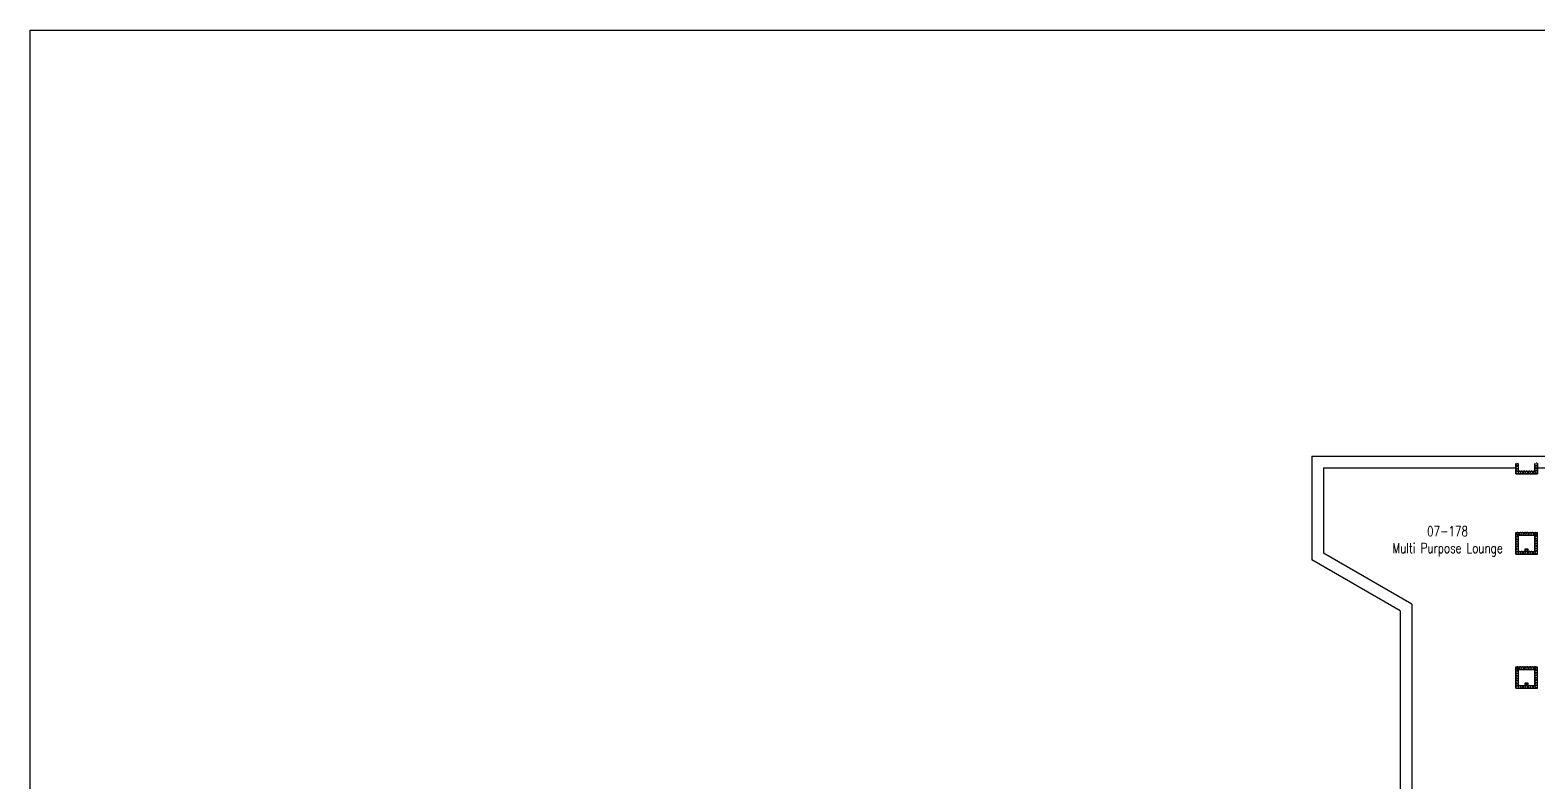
# Model space of a CAD drawing. Extents: x 11182 to 734459, y -1391328 to 152085.
# Drawn here: x 62862 to 119016, y -551142 to -523132 of the extents above; entities that cross this region are included whole.
import ezdxf
from ezdxf.enums import TextEntityAlignment as Align

# ---------------------------------------------------------------- set-up
doc = ezdxf.new("R2010")
doc.units = 0
doc.header["$LTSCALE"] = 500
doc.header["$MEASUREMENT"] = 0
doc.layers.add('0_Defpoints', color=106, linetype='CONTINUOUS', plot=False)
for name, color, linetype in [('0_room_data', 7, 'CONTINUOUS'), ('1_Wall_Exist', 251, 'CONTINUOUS'), ('3_Text', 7, 'CONTINUOUS')]:
    doc.layers.add(name, color=color, linetype=linetype)
doc.styles.add('1_200', font='simplex.shx', dxfattribs={"width": 0.75, "height": 460})

# ---------------------------------------------------------------- blocks, each defined once
blk = doc.blocks.new('room_data')
at = {"layer": '3_Text', "style": '1_200', "width": 0.75}
for tag, p in [('ROOMNUM', (0, 0)), ('ROOMUSE', (0, -575))]:
    blk.add_attdef(tag, text='', height=345, dxfattribs=at).set_placement(p, align=Align.MIDDLE_CENTER)

msp = doc.modelspace()

# ---------------------------------------------------------------- linework, layer by layer
at = {"layer": '0_Defpoints'}
for points in [[(174624, -523132), (174624, -736982), (62862, -736982), (62862, -523132)], [(62862, -523132), (174624, -523132)]]:
    msp.add_lwpolyline(points, dxfattribs=at)
at = {"layer": '1_Wall_Exist'}
for p, q in [((110600, -539007), (110600, -542869)), ((110600, -539007), (128216, -539007)), ((111033, -539441), (118196, -539441)), ((111033, -539441), (111033, -542619)), ((118198, -539660), (118198, -539276)), ((118222, -539273), (118245, -539282)), ((118222, -539300), (118245, -539291)), ((118222, -539457), (118245, -539466)), ((118222, -539489), (118245, -539480)), ((118274, -539362), (118252, -539371)), ((118274, -539395), (118252, -539386)), ((118274, -539551), (118252, -539560)), ((118274, -539583), (118252, -539574)), ((118296, -539584), (118287, -539606)), ((118298, -539560), (118298, -539276)), ((118298, -539560), (118898, -539560)), ((118358, -539636), (118368, -539614)), ((118388, -539636), (118378, -539614)), ((118450, -539584), (118459, -539607)), ((118478, -539584), (118469, -539606)), ((118540, -539636), (118549, -539614)), ((118567, -539636), (118558, -539614)), ((118629, -539584), (118638, -539607)), ((118662, -539584), (118653, -539606)), ((118724, -539636), (118734, -539614)), ((118757, -539636), (118747, -539614)), ((118819, -539584), (118828, -539607)), ((118850, -539584), (118841, -539606)), ((118898, -539560), (118898, -539276)), ((118913, -539636), (118922, -539614)), ((118926, -539435), (118948, -539445)), ((118926, -539468), (118948, -539458)), ((118926, -539623), (118948, -539633)), ((118978, -539340), (118955, -539349)), ((118978, -539529), (118955, -539539)), ((118978, -539373), (118956, -539364)), ((118978, -539561), (118956, -539552)), ((118993, -539441), (127783, -539441)), ((118998, -539660), (118998, -539289)), ((118999, -539277), (118999, -539659)), ((118198, -539660), (118998, -539660)), ((118222, -539645), (118245, -539654)), ((118198, -541855), (118998, -541855)), ((118198, -542655), (118198, -541855)), ((118296, -541877), (118305, -541899)), ((118329, -541877), (118320, -541899)), ((118482, -541877), (118492, -541899)), ((118511, -541877), (118502, -541899)), ((118662, -541877), (118671, -541899)), ((118695, -541877), (118686, -541899)), ((118851, -541877), (118861, -541899)), ((118883, -541877), (118874, -541899)), ((118998, -542655), (118998, -541855)), ((118222, -542086), (118245, -542095)), ((118222, -542115), (118245, -542106)), ((118222, -542268), (118245, -542277)), ((118222, -542295), (118245, -542286)), ((118223, -541928), (118245, -541919)), ((118234, -541929), (118225, -541906)), ((118274, -541991), (118252, -542000)), ((118274, -542024), (118252, -542015)), ((118274, -542177), (118252, -542187)), ((118274, -542206), (118252, -542197)), ((118274, -542357), (118252, -542366)), ((118274, -542390), (118252, -542381)), ((118298, -541955), (118898, -541955)), ((118298, -542555), (118298, -541955)), ((118391, -541929), (118400, -541907)), ((118420, -541929), (118411, -541906)), ((118573, -541929), (118582, -541906)), ((118600, -541929), (118591, -541906)), ((118757, -541929), (118767, -541907)), ((118789, -541929), (118780, -541906)), ((118898, -542555), (118898, -541955)), ((118926, -541907), (118948, -541898)), ((118926, -542064), (118948, -542074)), ((118926, -542094), (118948, -542084)), ((118926, -542246), (118948, -542255)), ((118926, -542273), (118948, -542264)), ((118926, -542431), (118948, -542440)), ((118945, -541929), (118954, -541907)), ((118978, -541969), (118955, -541978)), ((118978, -542002), (118955, -541993)), ((118978, -542156), (118955, -542165)), ((118978, -542184), (118955, -542175)), ((118978, -542335), (118955, -542345)), ((118978, -542369), (118956, -542359)), ((113890, -544769), (110600, -542869)), ((114323, -544519), (111033, -542619)), ((118198, -542655), (118998, -542655)), ((118222, -542452), (118245, -542462)), ((118222, -542484), (118245, -542475)), ((118222, -542640), (118245, -542649)), ((118274, -542546), (118252, -542556)), ((118274, -542578), (118252, -542569)), ((118296, -542579), (118287, -542602)), ((118298, -542555), (118548, -542555)), ((118358, -542631), (118368, -542609)), ((118388, -542631), (118378, -542609)), ((118450, -542579), (118459, -542602)), ((118478, -542579), (118469, -542602)), ((118540, -542631), (118549, -542609)), ((118547, -542456), (118647, -542456)), ((118547, -542556), (118547, -542456)), ((118567, -542631), (118558, -542609)), ((118629, -542579), (118638, -542602)), ((118647, -542456), (118647, -542556)), ((118647, -542555), (118898, -542555)), ((118662, -542579), (118653, -542602)), ((118724, -542631), (118734, -542609)), ((118757, -542631), (118747, -542609)), ((118819, -542579), (118828, -542602)), ((118850, -542579), (118841, -542602)), ((118913, -542631), (118922, -542609)), ((118926, -542463), (118948, -542453)), ((118926, -542619), (118948, -542628)), ((118978, -542525), (118955, -542534)), ((118978, -542557), (118956, -542547)), ((114323, -544519), (114323, -552108)), ((113890, -544769), (113890, -552384)), ((118198, -546855), (118998, -546855)), ((118198, -547655), (118198, -546855)), ((118223, -546928), (118245, -546919)), ((118234, -546929), (118225, -546906)), ((118296, -546877), (118305, -546899)), ((118329, -546877), (118320, -546899)), ((118391, -546929), (118400, -546906)), ((118420, -546929), (118411, -546906)), ((118482, -546877), (118492, -546899)), ((118511, -546877), (118501, -546899)), ((118573, -546929), (118582, -546906)), ((118600, -546929), (118591, -546906)), ((118662, -546877), (118671, -546899)), ((118695, -546877), (118686, -546899)), ((118757, -546929), (118766, -546906)), ((118789, -546929), (118780, -546906)), ((118851, -546877), (118861, -546899)), ((118883, -546877), (118874, -546899)), ((118926, -546907), (118948, -546898)), ((118945, -546929), (118954, -546907)), ((118998, -547655), (118998, -546855)), ((118222, -547086), (118244, -547095)), ((118222, -547115), (118245, -547106)), ((118222, -547268), (118245, -547277)), ((118222, -547295), (118245, -547286)), ((118222, -547452), (118245, -547462)), ((118222, -547484), (118245, -547475)), ((118274, -546991), (118252, -547000)), ((118274, -547024), (118252, -547015)), ((118274, -547177), (118252, -547187)), ((118274, -547206), (118252, -547196)), ((118274, -547357), (118252, -547366)), ((118274, -547390), (118252, -547381)), ((118298, -546955), (118898, -546955)), ((118298, -547555), (118298, -546955)), ((118547, -547456), (118647, -547456)), ((118547, -547556), (118547, -547456)), ((118647, -547456), (118647, -547556)), ((118898, -547555), (118898, -546955)), ((118926, -547064), (118948, -547074)), ((118926, -547094), (118948, -547084)), ((118926, -547246), (118948, -547255)), ((118926, -547273), (118948, -547264)), ((118926, -547430), (118948, -547440)), ((118926, -547463), (118948, -547453)), ((118978, -546969), (118955, -546978)), ((118978, -547002), (118955, -546993)), ((118978, -547156), (118955, -547165)), ((118978, -547184), (118955, -547175)), ((118978, -547335), (118955, -547345)), ((118978, -547369), (118955, -547359)), ((118198, -547655), (118998, -547655)), ((118222, -547640), (118245, -547649)), ((118274, -547546), (118252, -547556)), ((118274, -547578), (118252, -547569)), ((118296, -547579), (118287, -547602)), ((118298, -547555), (118547, -547555)), ((118358, -547631), (118367, -547609)), ((118387, -547631), (118378, -547609)), ((118450, -547579), (118459, -547602)), ((118478, -547579), (118469, -547602)), ((118540, -547631), (118549, -547609)), ((118567, -547631), (118558, -547609)), ((118629, -547579), (118638, -547602)), ((118647, -547555), (118898, -547555)), ((118662, -547579), (118653, -547602)), ((118724, -547631), (118734, -547609)), ((118757, -547631), (118747, -547609)), ((118819, -547579), (118828, -547602)), ((118850, -547579), (118841, -547602)), ((118913, -547631), (118922, -547609)), ((118926, -547619), (118948, -547628)), ((118978, -547525), (118955, -547534)), ((118978, -547557), (118956, -547547))]:
    msp.add_line(p, q, dxfattribs=at)
for centre in [(118597, -542511), (118597, -547511)]:
    msp.add_circle(centre, 34.3, dxfattribs=at)
for centre, radius, start, end in [((118237, -539421), 38.6, 67.2888, 247.7009), ((118237, -539335), 38.6, 112.5741, 292.3801), ((118237, -539525), 38.5, 112.2991, 292.5741), ((118237, -539609), 38.5, 67.2313, 247.7572), ((118259, -539326), 38.6, 292.7112, 112.3801), ((118259, -539431), 38.6, 247.4259, 67.4828), ((118259, -539516), 38.6, 292.7112, 112.5172), ((118260, -539619), 38.5, 247.2313, 67.7572), ((118323, -539621), 38.5, 157.2313, 337.7572), ((118332, -539599), 38.6, 337.4259, 157.4828), ((118414, -539599), 38.5, 22.2991, 202.5741), ((118423, -539621), 38.5, 202.4368, 22.3801), ((118504, -539621), 38.6, 157.4828, 337.5632), ((118514, -539599), 38.6, 337.7572, 157.4828), ((118594, -539599), 38.6, 22.7112, 202.3801), ((118603, -539621), 38.6, 202.5741, 22.4368), ((118689, -539621), 38.6, 157.2888, 337.7009), ((118698, -539599), 38.6, 337.4828, 157.2888), ((118783, -539599), 38.6, 22.7112, 202.3801), ((118792, -539621), 38.5, 202.4368, 22.4368), ((118877, -539621), 38.6, 157.4259, 337.6199), ((118886, -539599), 38.5, 337.2313, 157.7572), ((118941, -539314), 38.6, 112.5741, 292.4368), ((118941, -539400), 38.5, 67.2313, 247.7572), ((118941, -539503), 38.5, 112.4368, 292.5741), ((118941, -539588), 38.6, 67.4259, 247.6199), ((118963, -539305), 38.6, 292.7112, 112.3801), ((118963, -539409), 38.6, 247.4259, 67.4828), ((118963, -539494), 38.6, 292.7112, 112.5741), ((118963, -539597), 38.6, 247.2888, 67.7009), ((118260, -541892), 38.6, 22.7112, 202.3801), ((118365, -541892), 38.6, 337.2888, 157.6199), ((118447, -541892), 38.5, 22.2991, 202.5741), ((118546, -541892), 38.6, 337.7572, 157.4828), ((118626, -541892), 38.6, 22.5741, 202.5741), ((118731, -541892), 38.6, 337.2888, 157.4259), ((118816, -541892), 38.6, 22.7112, 202.3801), ((118919, -541892), 38.5, 337.2313, 157.7009), ((118237, -542050), 38.6, 67.2888, 247.7009), ((118237, -542151), 38.6, 112.2428, 292.5741), ((118237, -542417), 38.6, 67.2888, 247.7009), ((118237, -541964), 38.5, 112.4368, 292.5741), ((118237, -542232), 38.6, 67.6199, 247.5632), ((118237, -542331), 38.6, 112.5741, 292.3801), ((118269, -541914), 38.6, 202.5741, 22.3801), ((118259, -541955), 38.6, 292.5741, 112.3801), ((118259, -542060), 38.6, 247.4259, 67.4828), ((118259, -542142), 38.5, 292.4368, 112.5741), ((118259, -542241), 38.6, 247.6199, 67.4828), ((118259, -542321), 38.6, 292.7112, 112.3801), ((118259, -542426), 38.6, 247.4259, 67.4828), ((118355, -541914), 38.6, 157.2888, 337.7009), ((118456, -541914), 38.5, 202.4368, 22.3801), ((118537, -541914), 38.6, 157.4828, 337.5632), ((118636, -541914), 38.6, 202.5741, 22.3801), ((118722, -541914), 38.6, 157.2888, 337.7009), ((118825, -541914), 38.6, 202.5741, 22.2428), ((118910, -541914), 38.5, 157.2313, 337.7572), ((118941, -541943), 38.5, 112.4368, 292.5741), ((118941, -542029), 38.5, 67.2313, 247.7572), ((118941, -542129), 38.6, 112.3801, 292.4368), ((118941, -542210), 38.6, 67.6199, 247.5632), ((118941, -542309), 38.6, 112.5741, 292.4368), ((118941, -542395), 38.5, 67.2313, 247.7572), ((118963, -541934), 38.5, 292.4368, 112.5172), ((118963, -542038), 38.6, 247.2888, 67.5632), ((118963, -542120), 38.5, 292.4368, 112.5741), ((118963, -542220), 38.6, 247.6199, 67.4828), ((118963, -542300), 38.6, 292.7112, 112.3801), ((118963, -542404), 38.6, 247.4259, 67.4828), ((118963, -542489), 38.6, 292.7112, 112.5741), ((118237, -542520), 38.5, 112.2991, 292.5741), ((118237, -542605), 38.5, 67.2313, 247.7572), ((118259, -542511), 38.6, 292.7112, 112.5172), ((118260, -542614), 38.5, 247.2313, 67.7572), ((118323, -542617), 38.5, 157.2313, 337.7572), ((118332, -542594), 38.6, 337.4259, 157.4828), ((118414, -542594), 38.5, 22.2991, 202.5741), ((118423, -542616), 38.5, 202.4368, 22.3801), ((118504, -542616), 38.6, 157.4828, 337.5632), ((118514, -542594), 38.6, 337.7572, 157.4828), ((118594, -542594), 38.6, 22.7112, 202.3801), ((118603, -542616), 38.6, 202.5741, 22.4368), ((118689, -542617), 38.6, 157.2888, 337.7009), ((118698, -542594), 38.6, 337.4828, 157.2888), ((118783, -542594), 38.6, 22.7112, 202.3801), ((118792, -542616), 38.5, 202.4368, 22.4368), ((118877, -542616), 38.6, 157.4259, 337.6199), ((118886, -542594), 38.5, 337.2313, 157.7572), ((118941, -542498), 38.5, 112.4368, 292.5741), ((118941, -542583), 38.6, 67.4259, 247.6199), ((118963, -542592), 38.6, 247.2888, 67.7009), ((118237, -546964), 38.6, 112.5741, 292.4368), ((118260, -546892), 38.6, 22.5741, 202.5741), ((118269, -546914), 38.5, 202.4368, 22.4368), ((118259, -546955), 38.6, 292.5741, 112.5741), ((118355, -546914), 38.5, 157.2313, 337.7572), ((118365, -546892), 38.6, 337.2888, 157.5632), ((118447, -546892), 38.5, 22.4368, 202.5741), ((118456, -546914), 38.6, 202.5172, 22.3801), ((118537, -546914), 38.6, 157.6199, 337.5632), ((118546, -546892), 38.7, 337.8133, 157.2888), ((118626, -546892), 38.6, 22.5741, 202.3801), ((118636, -546914), 38.5, 202.4368, 22.4368), ((118722, -546914), 38.5, 157.2313, 337.7572), ((118731, -546892), 38.6, 337.2888, 157.5632), ((118816, -546892), 38.6, 22.7112, 202.5741), ((118825, -546914), 38.5, 202.4368, 22.5741), ((118910, -546914), 38.6, 157.4259, 337.6199), ((118919, -546892), 38.6, 337.2888, 157.7009), ((118941, -546943), 38.6, 112.5741, 292.3801), ((118963, -546933), 38.6, 292.5741, 112.5741), ((118237, -547050), 38.5, 67.2313, 247.7572), ((118237, -547417), 38.5, 67.2313, 247.7572), ((118237, -547151), 38.6, 112.5741, 292.2428), ((118237, -547232), 38.6, 67.6199, 247.4259), ((118237, -547331), 38.5, 112.4368, 292.4368), ((118237, -547520), 38.5, 112.4368, 292.5741), ((118259, -547060), 38.6, 247.2888, 67.4259), ((118259, -547142), 38.5, 292.2991, 112.5741), ((118259, -547241), 38.7, 247.8133, 67.2888), ((118259, -547321), 38.6, 292.5741, 112.3801), ((118259, -547426), 38.6, 247.4259, 67.4828), ((118259, -547511), 38.6, 292.5741, 112.5741), ((118941, -547029), 38.6, 67.2888, 247.7009), ((118941, -547129), 38.5, 112.4368, 292.3801), ((118941, -547210), 38.6, 67.6199, 247.4259), ((118941, -547309), 38.5, 112.4368, 292.4368), ((118941, -547395), 38.5, 67.2313, 247.7009), ((118941, -547498), 38.6, 112.5741, 292.3801), ((118963, -547038), 38.6, 247.2888, 67.4259), ((118963, -547120), 38.5, 292.2991, 112.5741), ((118963, -547220), 38.7, 247.8133, 67.2888), ((118963, -547300), 38.6, 292.5741, 112.4368), ((118963, -547404), 38.6, 247.2888, 67.5632), ((118963, -547489), 38.6, 292.5741, 112.5172), ((118237, -547605), 38.6, 67.4259, 247.4828), ((118259, -547614), 38.6, 247.2888, 67.7009), ((118323, -547617), 38.6, 157.2888, 337.7009), ((118332, -547594), 38.6, 337.2888, 157.5632), ((118414, -547594), 38.6, 22.5741, 202.3801), ((118423, -547616), 38.6, 202.3801, 22.5741), ((118504, -547616), 38.6, 157.6199, 337.5632), ((118513, -547594), 38.7, 337.8133, 157.2888), ((118594, -547594), 38.5, 22.4368, 202.5741), ((118603, -547616), 38.5, 202.4368, 22.4368), ((118689, -547617), 38.5, 157.2313, 337.7009), ((118698, -547594), 38.6, 337.2888, 157.5632), ((118783, -547594), 38.6, 22.7112, 202.5172), ((118792, -547616), 38.6, 202.5741, 22.3801), ((118877, -547616), 38.6, 157.2888, 337.7572), ((118886, -547594), 38.6, 337.2888, 157.7009), ((118941, -547583), 38.6, 67.2888, 247.6199), ((118963, -547592), 38.5, 247.2313, 67.7009)]:
    msp.add_arc(centre, radius, start, end, dxfattribs=at)

# ---------------------------------------------------------------- block references
at = {"layer": '0_room_data', "xscale": 1.089432688349144, "yscale": 1.089432688349144, "zscale": 1.089432688349144}
msp.add_blockref('room_data', (115652, -541804), dxfattribs=at).add_auto_attribs({'ROOMNUM': '07-178', 'ROOMUSE': 'Multi Purpose Lounge'})

doc.saveas('drawing.dxf')
